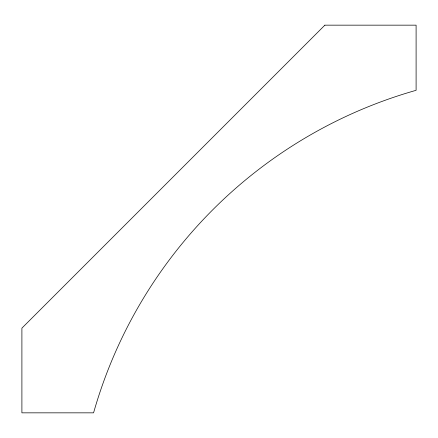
<?xml version="1.0" encoding="UTF-8"?>
<svg xmlns="http://www.w3.org/2000/svg" width="438" height="438" viewBox="0 0 438 438"><rect width="100%" height="100%" fill="white"/><g stroke="black" fill="none" stroke-linecap="round" stroke-linejoin="round"><path stroke-width="0.66" d="M324.881 25.158L21.9 328.139L21.9 412.842L93.573 412.842A468.14 468.14 0 0 1 416.1 90.316L416.1 25.158L324.881 25.158"/></g></svg>
